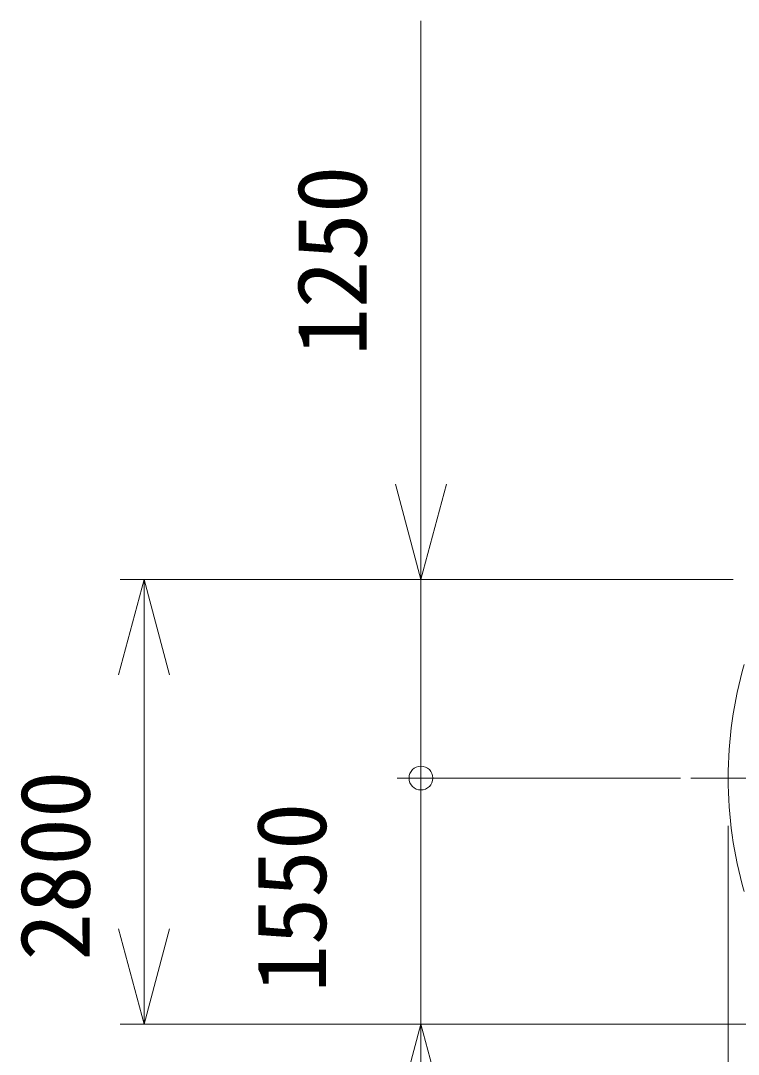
# Model space of a CAD drawing. Units: millimetres, scale not verified. Extents: x -27006 to 26751, y -37046 to 42575.
# Drawn here: x -25872 to -21353, y 24547 to 31057 of the extents above; entities that cross this region are included whole.
import ezdxf
from ezdxf.enums import TextEntityAlignment as Align

# ---------------------------------------------------------------- set-up
doc = ezdxf.new("R2010")
doc.units = ezdxf.units.MM
doc.header["$LTSCALE"] = 100
doc.linetypes.add('CHAIN2', pattern=[12, 9, -1, 1, -1])
for name, color, linetype, lineweight in [('0-2_05 寸法', 7, 'Continuous', 18), ('0-3_10 当社外形線', 3, 'Continuous', 18), ('0-4_12 当社中心線', 3, 'CHAIN2', 18)]:
    doc.layers.add(name, color=color, linetype=linetype, lineweight=lineweight)
doc.styles.add('ＭＳ ゴシック', font='')
doc.styles.get('ＭＳ ゴシック').set_extended_font_data('MS Gothic')

msp = doc.modelspace()

# ---------------------------------------------------------------- linework, layer by layer
at = {"layer": '0-2_05 寸法'}
for p, q in [((-23351.6, 27536.8), (-23351.6, 31056.8)), ((-23351.6, 28136.8), (-23351.6, 28736.8)), ((-23351.6, 27536.8), (-23351.6, 28136.8)), ((-21386.6, 27536.8), (-25244.7, 27536.8)), ((-25094.7, 27536.8), (-25094.7, 26936.8)), ((-21386.6, 27536.8), (-23501.6, 27536.8)), ((-23351.6, 27536.8), (-23351.6, 26936.8)), ((-25094.7, 26936.8), (-25094.7, 25336.8)), ((-23351.6, 26286.8), (-23351.6, 26936.8)), ((-21716.6, 26286.8), (-23501.6, 26286.8)), ((-21716.6, 26286.8), (-23501.6, 26286.8)), ((-23351.6, 26286.8), (-23351.6, 25336.8)), ((-21416.6, 25986.8), (-21416.6, 18974.9)), ((-21416.6, 25986.8), (-21416.6, 20391.4)), ((-25094.7, 24736.8), (-25094.7, 25336.8)), ((-23351.6, 24736.8), (-23351.6, 25336.8)), ((-21166.6, 24736.8), (-25244.7, 24736.8)), ((-21166.6, 24736.8), (-23501.6, 24736.8)), ((-23351.6, 24736.8), (-23351.6, 24136.8))]:
    msp.add_line(p, q, dxfattribs=at)
for points in [[(-23190.8, 28136.8), (-23351.6, 27536.8), (-23512.4, 28136.8)], [(-25255.5, 26936.8), (-25094.7, 27536.8), (-24934, 26936.8)], [(-24934, 25336.8), (-25094.7, 24736.8), (-25255.5, 25336.8)], [(-23512.4, 24136.8), (-23351.6, 24736.8), (-23190.8, 24136.8)]]:
    msp.add_lwpolyline(points, dxfattribs=at)
msp.add_circle((-23351.6, 26286.8), 75, dxfattribs=at)
msp.add_circle((-23351.6, 26286.8), 75, dxfattribs=at)
at = {"layer": '0-3_10 当社外形線'}
msp.add_arc((-18816.6, 26286.8), 2600, 164.03799, 195.96201, dxfattribs=at)
at = {"layer": '0-4_12 当社中心線'}
msp.add_line((-21652.2, 26286.8), (-17916.6, 26286.8), dxfattribs=at)

# ---------------------------------------------------------------- texts
at = {"layer": '0-2_05 寸法', "style": 'ＭＳ ゴシック'}
for s, p in [('1250', (-23561.6, 28946.8)), ('2800', (-25304.7, 25136.8)), ('1550', (-23816.6, 24935.3))]:
    msp.add_text(s, height=439.9, rotation=90, dxfattribs=at).set_placement(p, align=Align.BOTTOM_LEFT)

doc.saveas('drawing.dxf')
